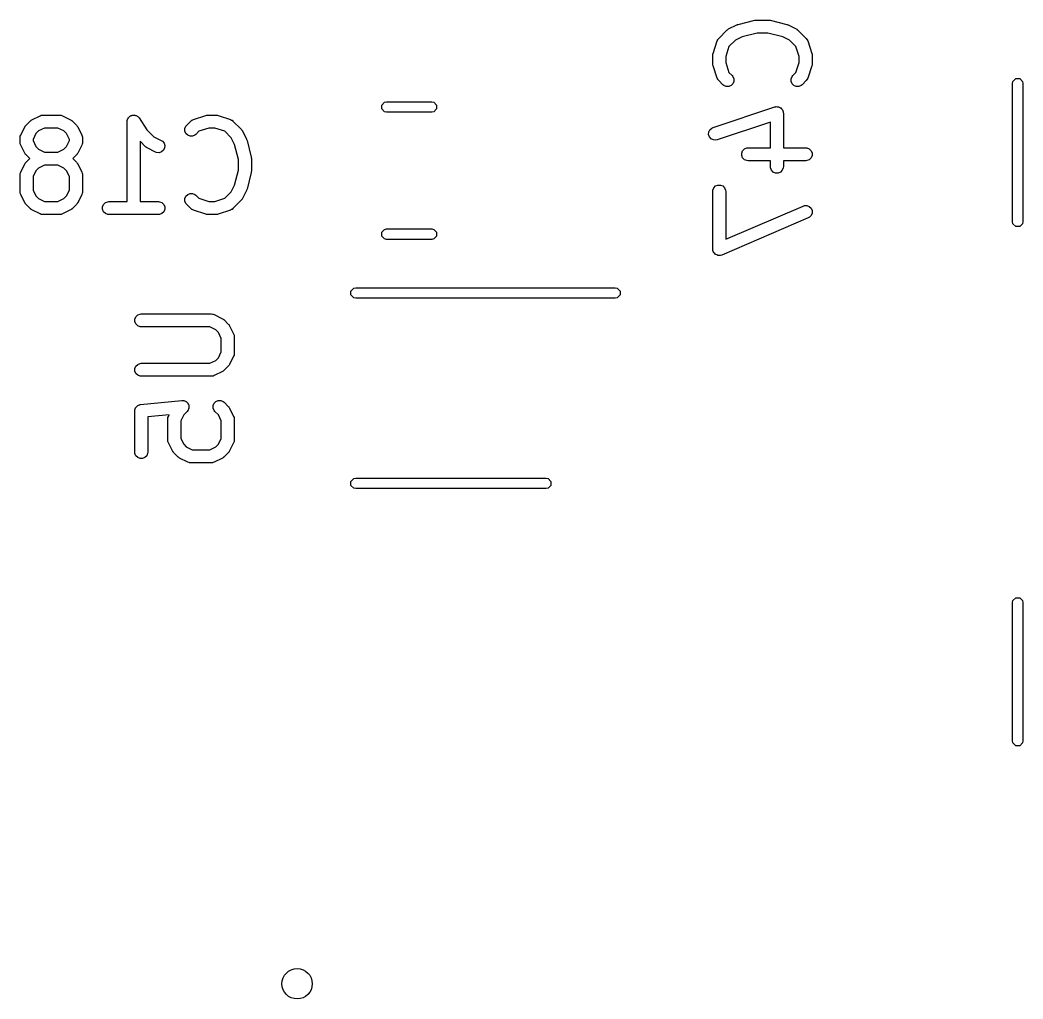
# Model space of a CAD drawing. Header units: inches. Extents: x 0.27 to 2.89, y 0.32 to 2.19.
# Drawn here: x 0.2739 to 0.7303, y 0.3931 to 0.8385 of the extents above; entities that cross this region are included whole.
import ezdxf

# ---------------------------------------------------------------- set-up
doc = ezdxf.new("R2010")
doc.units = ezdxf.units.IN
doc.header["$MEASUREMENT"] = 0
doc.layers.add('BLACK', color=250, linetype='CONTINUOUS')

msp = doc.modelspace()

# ---------------------------------------------------------------- linework, layer by layer
at = {"layer": 'BLACK', "linetype": 'CONTINUOUS'}
for p, q in [((0.59638, 0.83443), (0.60013, 0.83631)), ((0.60013, 0.83631), (0.60017, 0.83632)), ((0.60017, 0.83632), (0.60019, 0.83633)), ((0.60019, 0.83633), (0.60043, 0.83642)), ((0.60043, 0.83642), (0.60067, 0.83651)), ((0.60067, 0.83651), (0.60069, 0.83651)), ((0.60069, 0.83651), (0.60074, 0.83653)), ((0.60074, 0.83653), (0.60824, 0.8384)), ((0.60824, 0.8384), (0.60834, 0.83842)), ((0.60834, 0.83842), (0.60838, 0.83844)), ((0.60838, 0.83844), (0.60859, 0.83846)), ((0.60859, 0.83846), (0.60881, 0.83849)), ((0.60881, 0.83849), (0.60885, 0.83848)), ((0.60885, 0.83848), (0.60895, 0.83849)), ((0.60895, 0.83849), (0.61458, 0.83849)), ((0.61458, 0.83849), (0.61468, 0.83848)), ((0.61468, 0.83848), (0.61472, 0.83849)), ((0.61472, 0.83849), (0.61494, 0.83846)), ((0.61494, 0.83846), (0.61515, 0.83844)), ((0.61515, 0.83844), (0.61519, 0.83842)), ((0.61519, 0.83842), (0.61529, 0.8384)), ((0.61529, 0.8384), (0.62279, 0.83653)), ((0.62279, 0.83653), (0.62283, 0.83651)), ((0.62283, 0.83651), (0.62286, 0.83651)), ((0.62286, 0.83651), (0.62309, 0.83642)), ((0.62309, 0.83642), (0.62334, 0.83633)), ((0.62334, 0.83633), (0.62335, 0.83632)), ((0.62335, 0.83632), (0.6234, 0.83631)), ((0.6234, 0.83631), (0.62715, 0.83443)), ((0.59187, 0.83013), (0.59562, 0.83388)), ((0.59562, 0.83388), (0.59584, 0.83406)), ((0.59584, 0.83406), (0.59589, 0.83412)), ((0.59589, 0.83412), (0.59598, 0.83418)), ((0.59598, 0.83418), (0.59606, 0.83425)), ((0.59606, 0.83425), (0.59614, 0.83428)), ((0.59614, 0.83428), (0.59638, 0.83443)), ((0.60248, 0.83088), (0.59945, 0.82936)), ((0.60932, 0.83259), (0.60248, 0.83088)), ((0.61421, 0.83259), (0.60932, 0.83259)), ((0.62105, 0.83088), (0.61421, 0.83259)), ((0.62408, 0.82936), (0.62105, 0.83088)), ((0.62715, 0.83443), (0.62739, 0.83428)), ((0.62739, 0.83428), (0.62747, 0.83425)), ((0.62747, 0.83425), (0.62755, 0.83418)), ((0.62755, 0.83418), (0.62764, 0.83412)), ((0.62764, 0.83412), (0.62769, 0.83406)), ((0.62769, 0.83406), (0.62791, 0.83388)), ((0.62791, 0.83388), (0.63166, 0.83013)), ((0.58928, 0.82335), (0.59115, 0.82897)), ((0.59115, 0.82897), (0.59139, 0.8295)), ((0.59139, 0.8295), (0.59146, 0.82958)), ((0.59146, 0.82958), (0.5915, 0.82968)), ((0.5915, 0.82968), (0.59187, 0.83013)), ((0.59654, 0.82645), (0.59503, 0.82194)), ((0.59945, 0.82936), (0.59654, 0.82645)), ((0.62699, 0.82645), (0.62408, 0.82936)), ((0.6285, 0.82194), (0.62699, 0.82645)), ((0.63166, 0.83013), (0.63203, 0.82968)), ((0.63203, 0.82968), (0.63207, 0.82958)), ((0.63207, 0.82958), (0.63214, 0.8295)), ((0.63214, 0.8295), (0.63238, 0.82897)), ((0.63238, 0.82897), (0.63425, 0.82335)), ((0.58913, 0.82242), (0.58916, 0.82271)), ((0.58913, 0.81867), (0.58913, 0.82242)), ((0.58915, 0.82279), (0.58917, 0.82289)), ((0.58916, 0.82271), (0.58915, 0.82279)), ((0.58917, 0.82289), (0.58918, 0.82299)), ((0.58918, 0.82299), (0.58921, 0.82306)), ((0.58921, 0.82306), (0.58928, 0.82335)), ((0.59503, 0.82194), (0.59503, 0.81915)), ((0.6285, 0.81915), (0.6285, 0.82194)), ((0.63425, 0.82335), (0.63432, 0.82306)), ((0.63432, 0.82306), (0.63435, 0.82299)), ((0.63435, 0.82299), (0.63436, 0.82289)), ((0.63436, 0.82289), (0.63438, 0.82279)), ((0.63438, 0.82279), (0.63437, 0.82271)), ((0.63437, 0.82271), (0.6344, 0.82242)), ((0.6344, 0.82242), (0.6344, 0.81867)), ((0.58916, 0.81838), (0.58913, 0.81867)), ((0.58915, 0.8183), (0.58916, 0.81838)), ((0.58917, 0.8182), (0.58915, 0.8183)), ((0.58918, 0.81809), (0.58917, 0.8182)), ((0.58921, 0.81802), (0.58918, 0.81809)), ((0.58928, 0.81773), (0.58921, 0.81802)), ((0.59115, 0.81211), (0.58928, 0.81773)), ((0.59503, 0.81915), (0.59654, 0.81464)), ((0.62699, 0.81464), (0.6285, 0.81915)), ((0.63425, 0.81773), (0.63238, 0.81211)), ((0.63432, 0.81802), (0.63425, 0.81773)), ((0.63435, 0.81809), (0.63432, 0.81802)), ((0.63436, 0.8182), (0.63435, 0.81809)), ((0.63438, 0.8183), (0.63436, 0.8182)), ((0.6344, 0.81867), (0.63437, 0.81838)), ((0.63437, 0.81838), (0.63438, 0.8183)), ((0.59654, 0.81464), (0.59792, 0.81326)), ((0.59792, 0.81326), (0.59828, 0.81281)), ((0.59828, 0.81281), (0.59873, 0.81174)), ((0.6248, 0.81174), (0.62524, 0.81281)), ((0.62524, 0.81281), (0.62561, 0.81326)), ((0.62561, 0.81326), (0.62699, 0.81464)), ((0.59139, 0.81158), (0.59115, 0.81211)), ((0.59146, 0.8115), (0.59139, 0.81158)), ((0.5915, 0.8114), (0.59146, 0.8115)), ((0.59187, 0.81095), (0.5915, 0.8114)), ((0.59374, 0.80908), (0.59187, 0.81095)), ((0.59419, 0.80871), (0.59374, 0.80908)), ((0.59525, 0.80827), (0.59419, 0.80871)), ((0.59641, 0.80827), (0.59525, 0.80827)), ((0.59747, 0.80871), (0.59641, 0.80827)), ((0.59828, 0.80953), (0.59747, 0.80871)), ((0.59873, 0.81059), (0.59828, 0.80953)), ((0.59873, 0.81174), (0.59873, 0.81059)), ((0.6248, 0.81059), (0.6248, 0.81174)), ((0.62524, 0.80953), (0.6248, 0.81059)), ((0.62606, 0.80871), (0.62524, 0.80953)), ((0.62712, 0.80827), (0.62606, 0.80871)), ((0.62828, 0.80827), (0.62712, 0.80827)), ((0.62934, 0.80871), (0.62828, 0.80827)), ((0.62979, 0.80908), (0.62934, 0.80871)), ((0.63166, 0.81095), (0.62979, 0.80908)), ((0.63203, 0.8114), (0.63166, 0.81095)), ((0.63207, 0.8115), (0.63203, 0.8114)), ((0.63214, 0.81158), (0.63207, 0.8115)), ((0.63238, 0.81211), (0.63214, 0.81158)), ((0.72559, 0.8097), (0.72577, 0.8106)), ((0.72559, 0.74671), (0.72559, 0.8097)), ((0.72577, 0.8106), (0.72705, 0.81188)), ((0.72705, 0.81188), (0.72886, 0.81188)), ((0.72886, 0.81188), (0.73014, 0.8106)), ((0.73014, 0.8106), (0.73031, 0.8097)), ((0.73031, 0.8097), (0.73031, 0.74671)), ((0.43853, 0.79984), (0.43981, 0.80112)), ((0.43853, 0.79803), (0.43853, 0.79984)), ((0.43981, 0.80112), (0.44071, 0.8013)), ((0.44071, 0.8013), (0.46129, 0.8013)), ((0.46129, 0.8013), (0.46219, 0.80112)), ((0.46219, 0.80112), (0.46347, 0.79984)), ((0.46347, 0.79984), (0.46347, 0.79803)), ((0.58927, 0.7896), (0.61739, 0.79897)), ((0.61739, 0.79897), (0.61768, 0.79904)), ((0.61768, 0.79904), (0.61775, 0.79907)), ((0.61775, 0.79907), (0.61781, 0.79907)), ((0.61781, 0.79907), (0.61796, 0.7991)), ((0.61796, 0.7991), (0.61843, 0.79907)), ((0.61843, 0.79907), (0.6189, 0.79907)), ((0.6189, 0.79907), (0.619, 0.79902)), ((0.619, 0.79902), (0.61911, 0.79902)), ((0.61911, 0.79902), (0.61953, 0.79881)), ((0.61953, 0.79881), (0.61997, 0.79862)), ((0.27929, 0.79309), (0.28304, 0.79496)), ((0.28304, 0.79496), (0.28358, 0.79517)), ((0.28358, 0.79517), (0.28369, 0.79518)), ((0.28369, 0.79518), (0.28379, 0.79522)), ((0.28379, 0.79522), (0.28436, 0.79527)), ((0.28436, 0.79527), (0.29186, 0.79527)), ((0.29186, 0.79527), (0.29244, 0.79522)), ((0.29244, 0.79522), (0.29253, 0.79518)), ((0.29253, 0.79518), (0.29264, 0.79517)), ((0.29264, 0.79517), (0.29318, 0.79496)), ((0.29318, 0.79496), (0.29693, 0.79309)), ((0.32315, 0.79396), (0.32336, 0.79417)), ((0.32336, 0.79417), (0.32352, 0.79441)), ((0.32352, 0.79441), (0.32376, 0.79457)), ((0.32376, 0.79457), (0.32397, 0.79478)), ((0.32397, 0.79478), (0.32424, 0.79489)), ((0.32424, 0.79489), (0.32448, 0.79505)), ((0.32448, 0.79505), (0.32476, 0.79511)), ((0.32476, 0.79511), (0.32503, 0.79522)), ((0.32503, 0.79522), (0.32532, 0.79522)), ((0.32532, 0.79522), (0.32561, 0.79527)), ((0.32561, 0.79527), (0.32589, 0.79522)), ((0.32589, 0.79522), (0.32618, 0.79522)), ((0.32618, 0.79522), (0.32645, 0.79511)), ((0.32645, 0.79511), (0.32674, 0.79505)), ((0.32674, 0.79505), (0.32698, 0.79489)), ((0.32698, 0.79489), (0.32725, 0.79478)), ((0.32725, 0.79478), (0.32745, 0.79457)), ((0.32745, 0.79457), (0.3277, 0.79441)), ((0.3277, 0.79441), (0.32806, 0.79396)), ((0.35279, 0.79325), (0.35842, 0.79512)), ((0.35842, 0.79512), (0.3587, 0.79519)), ((0.3587, 0.79519), (0.35878, 0.79522)), ((0.35878, 0.79522), (0.35888, 0.79523)), ((0.35888, 0.79523), (0.35898, 0.79525)), ((0.35898, 0.79525), (0.35906, 0.79525)), ((0.35906, 0.79525), (0.35935, 0.79527)), ((0.35935, 0.79527), (0.3631, 0.79527)), ((0.3631, 0.79527), (0.36339, 0.79525)), ((0.36339, 0.79525), (0.36347, 0.79525)), ((0.36347, 0.79525), (0.36357, 0.79523)), ((0.36357, 0.79523), (0.36368, 0.79522)), ((0.36368, 0.79522), (0.36375, 0.79519)), ((0.36375, 0.79519), (0.36403, 0.79512)), ((0.36403, 0.79512), (0.36966, 0.79325)), ((0.43981, 0.79675), (0.43853, 0.79803)), ((0.44071, 0.79657), (0.43981, 0.79675)), ((0.46129, 0.79657), (0.44071, 0.79657)), ((0.46219, 0.79675), (0.46129, 0.79657)), ((0.46347, 0.79803), (0.46219, 0.79675)), ((0.61997, 0.79862), (0.62004, 0.79855)), ((0.62004, 0.79855), (0.62014, 0.7985)), ((0.62014, 0.7985), (0.62045, 0.79814)), ((0.62045, 0.79814), (0.62078, 0.79781)), ((0.62078, 0.79781), (0.62082, 0.79771)), ((0.62082, 0.79771), (0.62089, 0.79763)), ((0.62089, 0.79763), (0.62104, 0.79718)), ((0.62104, 0.79718), (0.62122, 0.79675)), ((0.62122, 0.79675), (0.62124, 0.79659)), ((0.62124, 0.79659), (0.62126, 0.79654)), ((0.62126, 0.79654), (0.62125, 0.79646)), ((0.62125, 0.79646), (0.62128, 0.79617)), ((0.62128, 0.79617), (0.62128, 0.78037)), ((0.27422, 0.78614), (0.2761, 0.78989)), ((0.2761, 0.78989), (0.27625, 0.79014)), ((0.27625, 0.79014), (0.27628, 0.79021)), ((0.27628, 0.79021), (0.27635, 0.79029)), ((0.27635, 0.79029), (0.2764, 0.79038)), ((0.2764, 0.79038), (0.27646, 0.79043)), ((0.27646, 0.79043), (0.27665, 0.79066)), ((0.27665, 0.79066), (0.27852, 0.79254)), ((0.27852, 0.79254), (0.27875, 0.79272)), ((0.27875, 0.79272), (0.2788, 0.79278)), ((0.2788, 0.79278), (0.27889, 0.79284)), ((0.27889, 0.79284), (0.27897, 0.7929)), ((0.27897, 0.7929), (0.27904, 0.79293)), ((0.27904, 0.79293), (0.27929, 0.79309)), ((0.29693, 0.79309), (0.29718, 0.79293)), ((0.29718, 0.79293), (0.29725, 0.7929)), ((0.29725, 0.7929), (0.29733, 0.79284)), ((0.29733, 0.79284), (0.29742, 0.79278)), ((0.29742, 0.79278), (0.29747, 0.79272)), ((0.29747, 0.79272), (0.2977, 0.79254)), ((0.2977, 0.79254), (0.29957, 0.79066)), ((0.29957, 0.79066), (0.29976, 0.79043)), ((0.29976, 0.79043), (0.29982, 0.79038)), ((0.29982, 0.79038), (0.29987, 0.79029)), ((0.29987, 0.79029), (0.29994, 0.79021)), ((0.29994, 0.79021), (0.29997, 0.79014)), ((0.29997, 0.79014), (0.30013, 0.78989)), ((0.30013, 0.78989), (0.302, 0.78614)), ((0.32265, 0.79233), (0.32271, 0.7929)), ((0.32265, 0.79232), (0.32265, 0.79233)), ((0.32265, 0.79233), (0.32265, 0.79233)), ((0.32265, 0.7559), (0.32265, 0.79232)), ((0.32265, 0.79232), (0.32265, 0.79232)), ((0.32271, 0.7929), (0.32282, 0.79317)), ((0.32282, 0.79317), (0.32288, 0.79345)), ((0.32288, 0.79345), (0.32304, 0.7937)), ((0.32304, 0.7937), (0.32315, 0.79396)), ((0.32806, 0.79396), (0.32806, 0.79396)), ((0.32806, 0.79396), (0.32806, 0.79396)), ((0.32806, 0.79396), (0.32806, 0.79396)), ((0.32806, 0.79396), (0.33165, 0.78858)), ((0.34896, 0.78915), (0.3494, 0.79021)), ((0.3494, 0.79021), (0.34976, 0.79066)), ((0.34976, 0.79066), (0.35164, 0.79254)), ((0.35164, 0.79254), (0.35209, 0.7929)), ((0.35209, 0.7929), (0.35218, 0.79294)), ((0.35218, 0.79294), (0.35227, 0.79301)), ((0.35227, 0.79301), (0.35279, 0.79325)), ((0.36966, 0.79325), (0.37019, 0.79301)), ((0.37019, 0.79301), (0.37027, 0.79294)), ((0.37027, 0.79294), (0.37037, 0.7929)), ((0.37037, 0.7929), (0.37081, 0.79254)), ((0.37081, 0.79254), (0.37456, 0.78879)), ((0.58874, 0.78936), (0.58927, 0.7896)), ((0.61537, 0.79207), (0.59114, 0.78399)), ((0.61537, 0.78037), (0.61537, 0.79207)), ((0.27391, 0.78482), (0.27397, 0.7854)), ((0.27397, 0.7854), (0.27401, 0.7855)), ((0.27401, 0.7856), (0.27422, 0.78614)), ((0.27401, 0.7855), (0.27401, 0.7856)), ((0.28116, 0.78682), (0.27981, 0.78413)), ((0.28236, 0.78802), (0.28116, 0.78682)), ((0.28506, 0.78937), (0.28236, 0.78802)), ((0.29116, 0.78937), (0.28506, 0.78937)), ((0.29386, 0.78802), (0.29116, 0.78937)), ((0.29506, 0.78682), (0.29386, 0.78802)), ((0.29641, 0.78413), (0.29506, 0.78682)), ((0.302, 0.78614), (0.30221, 0.7856)), ((0.30221, 0.7856), (0.30221, 0.7855)), ((0.30221, 0.7855), (0.30226, 0.7854)), ((0.30226, 0.7854), (0.30231, 0.78482)), ((0.33165, 0.78858), (0.33485, 0.78537)), ((0.33485, 0.78537), (0.33818, 0.78371)), ((0.34896, 0.788), (0.34896, 0.78915)), ((0.3494, 0.78693), (0.34896, 0.788)), ((0.35021, 0.78612), (0.3494, 0.78693)), ((0.35128, 0.78568), (0.35021, 0.78612)), ((0.35243, 0.78568), (0.35128, 0.78568)), ((0.35349, 0.78612), (0.35243, 0.78568)), ((0.35394, 0.78648), (0.35349, 0.78612)), ((0.35532, 0.78787), (0.35394, 0.78648)), ((0.35983, 0.78937), (0.35532, 0.78787)), ((0.36262, 0.78937), (0.35983, 0.78937)), ((0.36713, 0.78787), (0.36262, 0.78937)), ((0.37005, 0.78495), (0.36713, 0.78787)), ((0.37456, 0.78879), (0.37475, 0.78856)), ((0.37475, 0.78856), (0.37481, 0.78851)), ((0.37481, 0.78851), (0.37486, 0.78842)), ((0.37486, 0.78842), (0.37493, 0.78834)), ((0.37493, 0.78834), (0.37496, 0.78827)), ((0.37496, 0.78827), (0.37512, 0.78802)), ((0.37512, 0.78802), (0.37699, 0.78427)), ((0.58728, 0.78643), (0.58736, 0.78758)), ((0.58764, 0.78533), (0.58728, 0.78643)), ((0.58736, 0.78758), (0.58787, 0.78861)), ((0.58839, 0.78446), (0.58764, 0.78533)), ((0.58787, 0.78861), (0.58874, 0.78936)), ((0.27391, 0.78295), (0.27391, 0.78482)), ((0.27397, 0.78237), (0.27391, 0.78295)), ((0.27401, 0.78227), (0.27397, 0.78237)), ((0.27401, 0.78217), (0.27401, 0.78227)), ((0.27422, 0.78163), (0.27401, 0.78217)), ((0.2761, 0.77788), (0.27422, 0.78163)), ((0.27981, 0.78413), (0.27981, 0.78365)), ((0.27981, 0.78365), (0.28116, 0.78095)), ((0.28116, 0.78095), (0.28236, 0.77975)), ((0.29386, 0.77975), (0.29506, 0.78095)), ((0.29506, 0.78095), (0.29641, 0.78365)), ((0.29641, 0.78365), (0.29641, 0.78413)), ((0.302, 0.78163), (0.30013, 0.77788)), ((0.30221, 0.78217), (0.302, 0.78163)), ((0.30226, 0.78237), (0.30221, 0.78227)), ((0.30221, 0.78227), (0.30221, 0.78217)), ((0.30231, 0.78295), (0.30226, 0.78237)), ((0.30231, 0.78482), (0.30231, 0.78295)), ((0.33102, 0.78086), (0.32856, 0.78332)), ((0.32856, 0.78332), (0.32856, 0.7559)), ((0.33124, 0.78067), (0.33102, 0.78086)), ((0.33129, 0.78062), (0.33124, 0.78067)), ((0.33138, 0.78056), (0.33129, 0.78062)), ((0.33146, 0.78049), (0.33138, 0.78056)), ((0.33154, 0.78046), (0.33146, 0.78049)), ((0.33178, 0.78031), (0.33154, 0.78046)), ((0.33818, 0.78371), (0.33866, 0.78341)), ((0.33866, 0.78341), (0.33942, 0.78254)), ((0.33942, 0.78254), (0.33978, 0.78144)), ((0.33978, 0.78144), (0.3397, 0.78029)), ((0.37156, 0.78192), (0.37005, 0.78495)), ((0.37327, 0.77509), (0.37156, 0.78192)), ((0.37699, 0.78427), (0.37701, 0.78423)), ((0.37701, 0.78423), (0.37702, 0.78421)), ((0.37702, 0.78421), (0.37711, 0.78397)), ((0.37711, 0.78397), (0.3772, 0.78373)), ((0.3772, 0.78373), (0.3772, 0.78371)), ((0.3772, 0.78371), (0.37721, 0.78366)), ((0.37721, 0.78366), (0.37909, 0.77617)), ((0.58942, 0.78395), (0.58839, 0.78446)), ((0.59057, 0.78387), (0.58942, 0.78395)), ((0.59114, 0.78399), (0.59057, 0.78387)), ((0.27625, 0.77763), (0.2761, 0.77788)), ((0.27628, 0.77756), (0.27625, 0.77763)), ((0.27635, 0.77748), (0.27628, 0.77756)), ((0.2764, 0.77739), (0.27635, 0.77748)), ((0.27646, 0.77734), (0.2764, 0.77739)), ((0.27665, 0.77711), (0.27646, 0.77734)), ((0.27831, 0.77545), (0.27665, 0.77711)), ((0.28236, 0.77975), (0.28506, 0.7784)), ((0.28506, 0.7784), (0.29116, 0.7784)), ((0.29116, 0.7784), (0.29386, 0.77975)), ((0.29957, 0.77711), (0.29791, 0.77545)), ((0.29976, 0.77734), (0.29957, 0.77711)), ((0.29982, 0.77739), (0.29976, 0.77734)), ((0.29987, 0.77748), (0.29982, 0.77739)), ((0.29994, 0.77756), (0.29987, 0.77748)), ((0.29997, 0.77763), (0.29994, 0.77756)), ((0.30013, 0.77788), (0.29997, 0.77763)), ((0.33553, 0.77843), (0.33178, 0.78031)), ((0.33607, 0.77823), (0.33553, 0.77843)), ((0.33722, 0.77814), (0.33607, 0.77823)), ((0.33832, 0.77851), (0.33722, 0.77814)), ((0.33919, 0.77926), (0.33832, 0.77851)), ((0.3397, 0.78029), (0.33919, 0.77926)), ((0.37909, 0.77617), (0.3791, 0.77607)), ((0.3791, 0.77607), (0.37912, 0.77603)), ((0.37912, 0.77603), (0.37914, 0.77581)), ((0.60231, 0.778), (0.60275, 0.77906)), ((0.60231, 0.77685), (0.60231, 0.778)), ((0.60275, 0.77578), (0.60231, 0.77685)), ((0.60275, 0.77906), (0.60356, 0.77988)), ((0.60356, 0.77988), (0.60463, 0.78032)), ((0.60463, 0.78032), (0.6052, 0.78037)), ((0.6052, 0.78037), (0.61537, 0.78037)), ((0.62128, 0.78037), (0.63145, 0.78037)), ((0.63145, 0.78037), (0.63203, 0.78032)), ((0.63203, 0.78032), (0.63309, 0.77988)), ((0.63309, 0.77988), (0.6339, 0.77906)), ((0.6339, 0.77906), (0.63435, 0.778)), ((0.63435, 0.77685), (0.6339, 0.77578)), ((0.63435, 0.778), (0.63435, 0.77685)), ((0.27422, 0.76927), (0.2761, 0.77302)), ((0.2761, 0.77302), (0.27625, 0.77327)), ((0.27625, 0.77327), (0.27628, 0.77334)), ((0.27628, 0.77334), (0.27635, 0.77342)), ((0.27635, 0.77342), (0.2764, 0.77351)), ((0.2764, 0.77351), (0.27646, 0.77356)), ((0.27646, 0.77356), (0.27665, 0.77379)), ((0.27665, 0.77379), (0.27831, 0.77545)), ((0.28506, 0.7725), (0.28236, 0.77115)), ((0.29116, 0.7725), (0.28506, 0.7725)), ((0.29386, 0.77115), (0.29116, 0.7725)), ((0.29791, 0.77545), (0.29957, 0.77379)), ((0.29957, 0.77379), (0.29976, 0.77356)), ((0.29976, 0.77356), (0.29982, 0.77351)), ((0.29982, 0.77351), (0.29987, 0.77342)), ((0.29987, 0.77342), (0.29994, 0.77334)), ((0.29994, 0.77334), (0.29997, 0.77327)), ((0.29997, 0.77327), (0.30013, 0.77302)), ((0.30013, 0.77302), (0.302, 0.76927)), ((0.37327, 0.77019), (0.37327, 0.77509)), ((0.37914, 0.77581), (0.37917, 0.77559)), ((0.37917, 0.77559), (0.37917, 0.77555)), ((0.37917, 0.77555), (0.37918, 0.77545)), ((0.37918, 0.77545), (0.37918, 0.76982)), ((0.60356, 0.77497), (0.60275, 0.77578)), ((0.60463, 0.77453), (0.60356, 0.77497)), ((0.6052, 0.77447), (0.60463, 0.77453)), ((0.61537, 0.77447), (0.6052, 0.77447)), ((0.61537, 0.7718), (0.61537, 0.77447)), ((0.61543, 0.77122), (0.61537, 0.7718)), ((0.62128, 0.7718), (0.62122, 0.77122)), ((0.63145, 0.77447), (0.62128, 0.77447)), ((0.62128, 0.77447), (0.62128, 0.7718)), ((0.63203, 0.77453), (0.63145, 0.77447)), ((0.63309, 0.77497), (0.63203, 0.77453)), ((0.6339, 0.77578), (0.63309, 0.77497)), ((0.27391, 0.76795), (0.27397, 0.76853)), ((0.27391, 0.76045), (0.27391, 0.76795)), ((0.27397, 0.76853), (0.27401, 0.76862)), ((0.27401, 0.76873), (0.27422, 0.76927)), ((0.27401, 0.76862), (0.27401, 0.76873)), ((0.28116, 0.76995), (0.27981, 0.76725)), ((0.27981, 0.76725), (0.27981, 0.76115)), ((0.28236, 0.77115), (0.28116, 0.76995)), ((0.29506, 0.76995), (0.29386, 0.77115)), ((0.29641, 0.76725), (0.29506, 0.76995)), ((0.29641, 0.76115), (0.29641, 0.76725)), ((0.302, 0.76927), (0.30221, 0.76873)), ((0.30221, 0.76873), (0.30221, 0.76862)), ((0.30221, 0.76862), (0.30226, 0.76853)), ((0.30226, 0.76853), (0.30231, 0.76795)), ((0.30231, 0.76795), (0.30231, 0.76045)), ((0.37156, 0.76336), (0.37327, 0.77019)), ((0.37909, 0.76911), (0.37721, 0.76161)), ((0.3791, 0.76921), (0.37909, 0.76911)), ((0.37912, 0.76925), (0.3791, 0.76921)), ((0.37914, 0.76947), (0.37912, 0.76925)), ((0.37917, 0.76968), (0.37914, 0.76947)), ((0.37918, 0.76982), (0.37917, 0.76972)), ((0.37917, 0.76972), (0.37917, 0.76968)), ((0.61587, 0.77016), (0.61543, 0.77122)), ((0.61669, 0.76934), (0.61587, 0.77016)), ((0.61775, 0.7689), (0.61669, 0.76934)), ((0.6189, 0.7689), (0.61775, 0.7689)), ((0.61997, 0.76934), (0.6189, 0.7689)), ((0.62078, 0.77016), (0.61997, 0.76934)), ((0.62122, 0.77122), (0.62078, 0.77016)), ((0.37005, 0.76033), (0.37156, 0.76336)), ((0.58962, 0.76219), (0.59044, 0.763)), ((0.59044, 0.763), (0.5915, 0.76344)), ((0.5915, 0.76344), (0.59266, 0.76344)), ((0.59266, 0.76344), (0.59372, 0.763)), ((0.59372, 0.763), (0.59453, 0.76219)), ((0.27397, 0.75988), (0.27391, 0.76045)), ((0.27401, 0.75978), (0.27397, 0.75988)), ((0.27401, 0.75967), (0.27401, 0.75978)), ((0.27422, 0.75913), (0.27401, 0.75967)), ((0.2761, 0.75538), (0.27422, 0.75913)), ((0.27981, 0.76115), (0.28116, 0.75845)), ((0.28116, 0.75845), (0.28236, 0.75725)), ((0.29386, 0.75725), (0.29506, 0.75845)), ((0.29506, 0.75845), (0.29641, 0.76115)), ((0.302, 0.75913), (0.30013, 0.75538)), ((0.30221, 0.75967), (0.302, 0.75913)), ((0.30226, 0.75988), (0.30221, 0.75978)), ((0.30221, 0.75978), (0.30221, 0.75967)), ((0.30231, 0.76045), (0.30226, 0.75988)), ((0.34896, 0.75728), (0.3494, 0.75834)), ((0.3494, 0.75834), (0.35021, 0.75916)), ((0.35021, 0.75916), (0.35128, 0.7596)), ((0.35128, 0.7596), (0.35243, 0.7596)), ((0.35243, 0.7596), (0.35349, 0.75916)), ((0.35349, 0.75916), (0.35394, 0.75879)), ((0.35394, 0.75879), (0.35532, 0.75741)), ((0.36713, 0.75741), (0.37005, 0.76033)), ((0.37699, 0.76101), (0.37512, 0.75726)), ((0.37701, 0.76105), (0.37699, 0.76101)), ((0.37702, 0.76106), (0.37701, 0.76105)), ((0.37711, 0.76131), (0.37702, 0.76106)), ((0.3772, 0.76155), (0.37711, 0.76131)), ((0.37721, 0.76161), (0.3772, 0.76157)), ((0.3772, 0.76157), (0.3772, 0.76155)), ((0.58913, 0.76055), (0.58918, 0.76112)), ((0.58913, 0.7343), (0.58913, 0.76055)), ((0.58918, 0.76112), (0.58962, 0.76219)), ((0.59453, 0.76219), (0.59498, 0.76112)), ((0.59498, 0.76112), (0.59503, 0.76055)), ((0.59503, 0.76055), (0.59503, 0.73878)), ((0.27625, 0.75513), (0.2761, 0.75538)), ((0.27628, 0.75506), (0.27625, 0.75513)), ((0.27635, 0.75498), (0.27628, 0.75506)), ((0.2764, 0.75489), (0.27635, 0.75498)), ((0.27646, 0.75484), (0.2764, 0.75489)), ((0.27665, 0.75461), (0.27646, 0.75484)), ((0.27852, 0.75274), (0.27665, 0.75461)), ((0.28236, 0.75725), (0.28506, 0.7559)), ((0.28506, 0.7559), (0.29116, 0.7559)), ((0.29116, 0.7559), (0.29386, 0.75725)), ((0.29957, 0.75461), (0.2977, 0.75274)), ((0.29976, 0.75484), (0.29957, 0.75461)), ((0.29982, 0.75489), (0.29976, 0.75484)), ((0.29987, 0.75498), (0.29982, 0.75489)), ((0.29994, 0.75506), (0.29987, 0.75498)), ((0.29997, 0.75513), (0.29994, 0.75506)), ((0.30013, 0.75538), (0.29997, 0.75513)), ((0.31146, 0.75353), (0.3119, 0.75459)), ((0.31146, 0.75238), (0.31146, 0.75353)), ((0.3119, 0.75459), (0.31272, 0.75541)), ((0.31272, 0.75541), (0.31378, 0.75585)), ((0.31378, 0.75585), (0.31436, 0.7559)), ((0.31436, 0.7559), (0.32265, 0.7559)), ((0.32856, 0.7559), (0.33685, 0.7559)), ((0.33685, 0.7559), (0.33743, 0.75585)), ((0.33743, 0.75585), (0.33849, 0.75541)), ((0.33849, 0.75541), (0.33931, 0.75459)), ((0.33931, 0.75459), (0.33975, 0.75353)), ((0.33975, 0.75353), (0.33975, 0.75238)), ((0.34896, 0.75613), (0.34896, 0.75728)), ((0.3494, 0.75506), (0.34896, 0.75613)), ((0.34976, 0.75461), (0.3494, 0.75506)), ((0.35164, 0.75274), (0.34976, 0.75461)), ((0.35532, 0.75741), (0.35983, 0.7559)), ((0.35983, 0.7559), (0.36262, 0.7559)), ((0.36262, 0.7559), (0.36713, 0.75741)), ((0.37456, 0.75649), (0.37081, 0.75274)), ((0.37475, 0.75671), (0.37456, 0.75649)), ((0.37481, 0.75677), (0.37475, 0.75671)), ((0.37486, 0.75685), (0.37481, 0.75677)), ((0.37493, 0.75694), (0.37486, 0.75685)), ((0.37496, 0.75701), (0.37493, 0.75694)), ((0.37512, 0.75726), (0.37496, 0.75701)), ((0.59503, 0.73878), (0.63029, 0.75389)), ((0.63029, 0.75389), (0.63084, 0.75406)), ((0.63084, 0.75406), (0.63199, 0.75408)), ((0.63199, 0.75408), (0.63306, 0.75365)), ((0.63306, 0.75365), (0.63388, 0.75285)), ((0.27875, 0.75255), (0.27852, 0.75274)), ((0.2788, 0.75249), (0.27875, 0.75255)), ((0.27889, 0.75244), (0.2788, 0.75249)), ((0.27897, 0.75237), (0.27889, 0.75244)), ((0.27904, 0.75234), (0.27897, 0.75237)), ((0.27929, 0.75219), (0.27904, 0.75234)), ((0.28304, 0.75031), (0.27929, 0.75219)), ((0.28358, 0.7501), (0.28304, 0.75031)), ((0.28369, 0.7501), (0.28358, 0.7501)), ((0.28379, 0.75006), (0.28369, 0.7501)), ((0.28436, 0.75), (0.28379, 0.75006)), ((0.29186, 0.75), (0.28436, 0.75)), ((0.29244, 0.75006), (0.29186, 0.75)), ((0.29253, 0.7501), (0.29244, 0.75006)), ((0.29264, 0.7501), (0.29253, 0.7501)), ((0.29318, 0.75031), (0.29264, 0.7501)), ((0.29693, 0.75219), (0.29318, 0.75031)), ((0.29718, 0.75234), (0.29693, 0.75219)), ((0.29725, 0.75237), (0.29718, 0.75234)), ((0.29733, 0.75244), (0.29725, 0.75237)), ((0.29742, 0.75249), (0.29733, 0.75244)), ((0.29747, 0.75255), (0.29742, 0.75249)), ((0.2977, 0.75274), (0.29747, 0.75255)), ((0.3119, 0.75131), (0.31146, 0.75238)), ((0.31272, 0.7505), (0.3119, 0.75131)), ((0.31378, 0.75006), (0.31272, 0.7505)), ((0.31436, 0.75), (0.31378, 0.75006)), ((0.33685, 0.75), (0.31436, 0.75)), ((0.33743, 0.75006), (0.33685, 0.75)), ((0.33849, 0.7505), (0.33743, 0.75006)), ((0.33931, 0.75131), (0.33849, 0.7505)), ((0.33975, 0.75238), (0.33931, 0.75131)), ((0.35209, 0.75237), (0.35164, 0.75274)), ((0.35218, 0.75233), (0.35209, 0.75237)), ((0.35227, 0.75226), (0.35218, 0.75233)), ((0.35279, 0.75203), (0.35227, 0.75226)), ((0.35842, 0.75015), (0.35279, 0.75203)), ((0.3587, 0.75009), (0.35842, 0.75015)), ((0.35878, 0.75006), (0.3587, 0.75009)), ((0.35888, 0.75005), (0.35878, 0.75006)), ((0.35898, 0.75002), (0.35888, 0.75005)), ((0.35906, 0.75003), (0.35898, 0.75002)), ((0.35935, 0.75), (0.35906, 0.75003)), ((0.3631, 0.75), (0.35935, 0.75)), ((0.36339, 0.75003), (0.3631, 0.75)), ((0.36347, 0.75002), (0.36339, 0.75003)), ((0.36357, 0.75005), (0.36347, 0.75002)), ((0.36368, 0.75006), (0.36357, 0.75005)), ((0.36375, 0.75009), (0.36368, 0.75006)), ((0.36403, 0.75015), (0.36375, 0.75009)), ((0.36966, 0.75203), (0.36403, 0.75015)), ((0.37019, 0.75226), (0.36966, 0.75203)), ((0.37027, 0.75233), (0.37019, 0.75226)), ((0.37037, 0.75237), (0.37027, 0.75233)), ((0.37081, 0.75274), (0.37037, 0.75237)), ((0.63312, 0.74874), (0.63261, 0.74846)), ((0.63392, 0.74956), (0.63312, 0.74874)), ((0.63388, 0.75285), (0.63434, 0.75179)), ((0.63435, 0.75063), (0.63392, 0.74956)), ((0.63434, 0.75179), (0.63435, 0.75063)), ((0.63261, 0.74846), (0.59324, 0.73159)), ((0.72577, 0.7458), (0.72559, 0.74671)), ((0.72705, 0.74453), (0.72577, 0.7458)), ((0.72886, 0.74453), (0.72705, 0.74453)), ((0.73014, 0.7458), (0.72886, 0.74453)), ((0.73031, 0.74671), (0.73014, 0.7458)), ((0.43853, 0.74197), (0.43981, 0.74325)), ((0.43853, 0.74016), (0.43853, 0.74197)), ((0.43981, 0.73888), (0.43853, 0.74016)), ((0.43981, 0.74325), (0.44071, 0.74343)), ((0.44071, 0.74343), (0.46129, 0.74343)), ((0.46129, 0.74343), (0.46219, 0.74325)), ((0.46219, 0.74325), (0.46347, 0.74197)), ((0.46347, 0.74016), (0.46219, 0.73888)), ((0.46347, 0.74197), (0.46347, 0.74016)), ((0.44071, 0.7387), (0.43981, 0.73888)), ((0.46129, 0.7387), (0.44071, 0.7387)), ((0.46219, 0.73888), (0.46129, 0.7387)), ((0.58918, 0.73373), (0.58913, 0.7343)), ((0.58919, 0.73371), (0.58918, 0.73373)), ((0.58919, 0.73369), (0.58919, 0.73371)), ((0.58941, 0.73318), (0.58919, 0.73369)), ((0.58962, 0.73266), (0.58941, 0.73318)), ((0.58964, 0.73265), (0.58962, 0.73266)), ((0.58964, 0.73263), (0.58964, 0.73265)), ((0.59004, 0.73224), (0.58964, 0.73263)), ((0.59044, 0.73185), (0.59004, 0.73224)), ((0.59046, 0.73184), (0.59044, 0.73185)), ((0.59047, 0.73183), (0.59046, 0.73184)), ((0.59099, 0.73162), (0.59047, 0.73183)), ((0.5915, 0.73141), (0.59099, 0.73162)), ((0.59152, 0.73141), (0.5915, 0.73141)), ((0.59154, 0.7314), (0.59152, 0.73141)), ((0.5921, 0.73141), (0.59154, 0.7314)), ((0.59266, 0.73141), (0.5921, 0.73141)), ((0.59267, 0.73141), (0.59266, 0.73141)), ((0.59269, 0.73141), (0.59267, 0.73141)), ((0.59324, 0.73159), (0.59269, 0.73141)), ((0.42579, 0.71649), (0.42669, 0.71667)), ((0.42669, 0.71667), (0.5448, 0.71667)), ((0.5448, 0.71667), (0.54571, 0.71649)), ((0.42451, 0.71521), (0.42579, 0.71649)), ((0.42451, 0.7134), (0.42451, 0.71521)), ((0.42579, 0.71212), (0.42451, 0.7134)), ((0.42669, 0.71194), (0.42579, 0.71212)), ((0.54571, 0.71212), (0.5448, 0.71194)), ((0.54571, 0.71649), (0.54699, 0.71521)), ((0.54699, 0.7134), (0.54571, 0.71212)), ((0.54699, 0.71521), (0.54699, 0.7134)), ((0.5448, 0.71194), (0.42669, 0.71194)), ((0.32618, 0.70243), (0.32662, 0.70349)), ((0.32662, 0.70349), (0.32744, 0.70431)), ((0.32744, 0.70431), (0.3285, 0.70475)), ((0.3285, 0.70475), (0.32908, 0.70481)), ((0.32908, 0.70481), (0.36095, 0.70481)), ((0.36095, 0.70481), (0.36153, 0.70475)), ((0.36153, 0.70475), (0.36162, 0.70471)), ((0.36162, 0.70471), (0.36173, 0.7047)), ((0.36173, 0.7047), (0.36227, 0.7045)), ((0.36227, 0.7045), (0.36602, 0.70262)), ((0.32618, 0.70128), (0.32618, 0.70243)), ((0.32662, 0.70021), (0.32618, 0.70128)), ((0.32744, 0.6994), (0.32662, 0.70021)), ((0.3285, 0.69896), (0.32744, 0.6994)), ((0.32908, 0.6989), (0.3285, 0.69896)), ((0.36025, 0.6989), (0.32908, 0.6989)), ((0.36295, 0.69755), (0.36025, 0.6989)), ((0.36602, 0.70262), (0.36627, 0.70246)), ((0.36627, 0.70246), (0.36634, 0.70243)), ((0.36634, 0.70243), (0.36642, 0.70237)), ((0.36642, 0.70237), (0.36651, 0.70231)), ((0.36651, 0.70231), (0.36656, 0.70225)), ((0.36656, 0.70225), (0.36679, 0.70207)), ((0.36679, 0.70207), (0.36866, 0.70019)), ((0.36866, 0.70019), (0.36885, 0.69997)), ((0.36885, 0.69997), (0.36891, 0.69992)), ((0.36891, 0.69992), (0.36896, 0.69983)), ((0.36896, 0.69983), (0.36903, 0.69975)), ((0.36903, 0.69975), (0.36906, 0.69967)), ((0.36906, 0.69967), (0.36922, 0.69943)), ((0.36922, 0.69943), (0.37109, 0.69568)), ((0.36415, 0.69636), (0.36295, 0.69755)), ((0.3655, 0.69366), (0.36415, 0.69636)), ((0.37109, 0.69568), (0.3713, 0.69514)), ((0.3713, 0.69514), (0.3713, 0.69503)), ((0.3713, 0.69503), (0.37135, 0.69493)), ((0.37135, 0.69493), (0.3714, 0.69436)), ((0.3714, 0.69436), (0.3714, 0.68686)), ((0.3655, 0.68755), (0.3655, 0.69366)), ((0.36295, 0.68366), (0.36415, 0.68486)), ((0.36415, 0.68486), (0.3655, 0.68755)), ((0.37109, 0.68554), (0.36922, 0.68179)), ((0.3713, 0.68608), (0.37109, 0.68554)), ((0.37135, 0.68628), (0.3713, 0.68618)), ((0.3713, 0.68618), (0.3713, 0.68608)), ((0.3714, 0.68686), (0.37135, 0.68628)), ((0.32618, 0.67993), (0.32662, 0.681)), ((0.32662, 0.681), (0.32744, 0.68181)), ((0.32744, 0.68181), (0.3285, 0.68225)), ((0.3285, 0.68225), (0.32908, 0.68231)), ((0.32908, 0.68231), (0.36025, 0.68231)), ((0.36025, 0.68231), (0.36295, 0.68366)), ((0.36866, 0.68102), (0.36679, 0.67914)), ((0.36885, 0.68125), (0.36866, 0.68102)), ((0.36891, 0.6813), (0.36885, 0.68125)), ((0.36896, 0.68139), (0.36891, 0.6813)), ((0.36903, 0.68147), (0.36896, 0.68139)), ((0.36906, 0.68154), (0.36903, 0.68147)), ((0.36922, 0.68179), (0.36906, 0.68154)), ((0.32618, 0.67878), (0.32618, 0.67993)), ((0.32662, 0.67772), (0.32618, 0.67878)), ((0.32744, 0.6769), (0.32662, 0.67772)), ((0.3285, 0.67646), (0.32744, 0.6769)), ((0.32908, 0.6764), (0.3285, 0.67646)), ((0.36095, 0.6764), (0.32908, 0.6764)), ((0.36153, 0.67646), (0.36095, 0.6764)), ((0.36162, 0.6765), (0.36153, 0.67646)), ((0.36173, 0.67651), (0.36162, 0.6765)), ((0.36227, 0.67672), (0.36173, 0.67651)), ((0.36602, 0.67859), (0.36227, 0.67672)), ((0.36627, 0.67875), (0.36602, 0.67859)), ((0.36634, 0.67878), (0.36627, 0.67875)), ((0.36642, 0.67884), (0.36634, 0.67878)), ((0.36651, 0.6789), (0.36642, 0.67884)), ((0.36656, 0.67896), (0.36651, 0.6789)), ((0.36679, 0.67914), (0.36656, 0.67896)), ((0.32635, 0.66158), (0.32647, 0.662)), ((0.32647, 0.662), (0.32657, 0.66211)), ((0.32657, 0.66211), (0.32662, 0.66225)), ((0.32662, 0.66225), (0.32693, 0.66256)), ((0.32693, 0.66256), (0.3272, 0.66289)), ((0.3272, 0.66289), (0.32733, 0.66296)), ((0.32733, 0.66296), (0.32744, 0.66306)), ((0.32744, 0.66306), (0.32784, 0.66323)), ((0.32784, 0.66323), (0.32822, 0.66343)), ((0.32822, 0.66343), (0.32844, 0.66348)), ((0.32844, 0.66348), (0.3285, 0.66351)), ((0.3285, 0.66351), (0.32858, 0.66351)), ((0.32858, 0.66351), (0.32879, 0.66355)), ((0.32879, 0.66355), (0.34753, 0.66542)), ((0.34753, 0.66542), (0.34811, 0.66542)), ((0.34811, 0.66542), (0.34825, 0.66538)), ((0.34825, 0.66538), (0.3484, 0.66538)), ((0.3484, 0.66538), (0.3488, 0.66522)), ((0.3488, 0.66522), (0.34922, 0.66509)), ((0.34922, 0.66509), (0.34933, 0.665)), ((0.34933, 0.665), (0.34947, 0.66494)), ((0.34947, 0.66494), (0.34977, 0.66463)), ((0.34977, 0.66463), (0.35011, 0.66436)), ((0.35011, 0.66436), (0.35018, 0.66423)), ((0.35018, 0.66423), (0.35028, 0.66412)), ((0.35028, 0.66412), (0.35045, 0.66373)), ((0.35045, 0.66373), (0.35065, 0.66335)), ((0.35072, 0.66191), (0.35056, 0.66151)), ((0.35065, 0.66335), (0.35067, 0.6632)), ((0.35067, 0.6632), (0.35072, 0.66306)), ((0.35072, 0.66306), (0.35072, 0.66263)), ((0.35072, 0.66263), (0.35077, 0.6622)), ((0.35077, 0.6622), (0.35072, 0.66206)), ((0.35072, 0.66206), (0.35072, 0.66191)), ((0.3618, 0.66306), (0.36224, 0.66412)), ((0.3618, 0.66191), (0.3618, 0.66306)), ((0.36224, 0.66084), (0.3618, 0.66191)), ((0.36224, 0.66412), (0.36306, 0.66494)), ((0.36306, 0.66494), (0.36412, 0.66538)), ((0.36412, 0.66538), (0.36528, 0.66538)), ((0.36528, 0.66538), (0.36634, 0.66494)), ((0.36634, 0.66494), (0.36679, 0.66457)), ((0.36679, 0.66457), (0.36866, 0.6627)), ((0.36866, 0.6627), (0.36885, 0.66247)), ((0.36885, 0.66247), (0.36891, 0.66242)), ((0.36891, 0.66242), (0.36896, 0.66233)), ((0.36896, 0.66233), (0.36903, 0.66225)), ((0.36903, 0.66225), (0.36906, 0.66218)), ((0.36906, 0.66218), (0.36922, 0.66193)), ((0.36922, 0.66193), (0.37109, 0.65818)), ((0.32613, 0.66061), (0.32615, 0.66082)), ((0.32613, 0.64186), (0.32613, 0.66061)), ((0.32614, 0.66089), (0.32616, 0.66097)), ((0.32615, 0.66082), (0.32614, 0.66089)), ((0.32616, 0.66097), (0.32618, 0.66119)), ((0.32618, 0.66119), (0.32635, 0.66158)), ((0.3418, 0.65891), (0.33203, 0.65794)), ((0.33203, 0.65794), (0.33203, 0.64186)), ((0.34112, 0.65686), (0.34118, 0.65744)), ((0.34118, 0.65744), (0.34122, 0.65753)), ((0.34122, 0.65753), (0.34123, 0.65764)), ((0.34123, 0.65764), (0.34144, 0.65818)), ((0.34144, 0.65818), (0.3418, 0.65891)), ((0.34838, 0.65886), (0.34703, 0.65616)), ((0.34992, 0.6604), (0.34838, 0.65886)), ((0.35028, 0.66084), (0.34992, 0.6604)), ((0.35034, 0.66098), (0.35028, 0.66084)), ((0.35043, 0.6611), (0.35034, 0.66098)), ((0.35056, 0.66151), (0.35043, 0.6611)), ((0.36261, 0.6604), (0.36224, 0.66084)), ((0.36415, 0.65886), (0.36261, 0.6604)), ((0.3655, 0.65616), (0.36415, 0.65886)), ((0.37109, 0.65818), (0.3713, 0.65764)), ((0.3713, 0.65764), (0.3713, 0.65753)), ((0.3713, 0.65753), (0.37135, 0.65744)), ((0.37135, 0.65744), (0.3714, 0.65686)), ((0.34112, 0.64749), (0.34112, 0.65686)), ((0.34703, 0.65616), (0.34703, 0.64818)), ((0.3655, 0.64818), (0.3655, 0.65616)), ((0.3714, 0.65686), (0.3714, 0.64749)), ((0.34703, 0.64818), (0.34838, 0.64549)), ((0.36415, 0.64549), (0.3655, 0.64818)), ((0.34118, 0.64691), (0.34112, 0.64749)), ((0.34122, 0.64681), (0.34118, 0.64691)), ((0.34123, 0.64671), (0.34122, 0.64681)), ((0.34144, 0.64617), (0.34123, 0.64671)), ((0.34331, 0.64242), (0.34144, 0.64617)), ((0.34838, 0.64549), (0.34958, 0.64429)), ((0.34958, 0.64429), (0.35227, 0.64294)), ((0.36025, 0.64294), (0.36295, 0.64429)), ((0.36295, 0.64429), (0.36415, 0.64549)), ((0.37109, 0.64617), (0.36922, 0.64242)), ((0.3713, 0.64671), (0.37109, 0.64617)), ((0.37135, 0.64691), (0.3713, 0.64681)), ((0.3713, 0.64681), (0.3713, 0.64671)), ((0.3714, 0.64749), (0.37135, 0.64691)), ((0.32618, 0.64129), (0.32613, 0.64186)), ((0.32662, 0.64022), (0.32618, 0.64129)), ((0.32744, 0.63941), (0.32662, 0.64022)), ((0.3285, 0.63897), (0.32744, 0.63941)), ((0.33072, 0.63941), (0.32966, 0.63897)), ((0.33153, 0.64022), (0.33072, 0.63941)), ((0.33198, 0.64129), (0.33153, 0.64022)), ((0.33203, 0.64186), (0.33198, 0.64129)), ((0.34347, 0.64217), (0.34331, 0.64242)), ((0.3435, 0.6421), (0.34347, 0.64217)), ((0.34356, 0.64202), (0.3435, 0.6421)), ((0.34362, 0.64193), (0.34356, 0.64202)), ((0.34368, 0.64188), (0.34362, 0.64193)), ((0.34386, 0.64165), (0.34368, 0.64188)), ((0.34574, 0.63977), (0.34386, 0.64165)), ((0.34597, 0.63959), (0.34574, 0.63977)), ((0.34602, 0.63953), (0.34597, 0.63959)), ((0.34611, 0.63947), (0.34602, 0.63953)), ((0.34619, 0.63941), (0.34611, 0.63947)), ((0.34626, 0.63938), (0.34619, 0.63941)), ((0.34651, 0.63922), (0.34626, 0.63938)), ((0.35026, 0.63735), (0.34651, 0.63922)), ((0.35227, 0.64294), (0.36025, 0.64294)), ((0.36602, 0.63922), (0.36227, 0.63735)), ((0.36627, 0.63938), (0.36602, 0.63922)), ((0.36634, 0.63941), (0.36627, 0.63938)), ((0.36642, 0.63947), (0.36634, 0.63941)), ((0.36651, 0.63953), (0.36642, 0.63947)), ((0.36656, 0.63959), (0.36651, 0.63953)), ((0.36679, 0.63977), (0.36656, 0.63959)), ((0.36866, 0.64165), (0.36679, 0.63977)), ((0.36885, 0.64188), (0.36866, 0.64165)), ((0.36891, 0.64193), (0.36885, 0.64188)), ((0.36896, 0.64202), (0.36891, 0.64193)), ((0.36903, 0.6421), (0.36896, 0.64202)), ((0.36906, 0.64217), (0.36903, 0.6421)), ((0.36922, 0.64242), (0.36906, 0.64217)), ((0.32966, 0.63897), (0.3285, 0.63897)), ((0.3508, 0.63714), (0.35026, 0.63735)), ((0.3509, 0.63713), (0.3508, 0.63714)), ((0.351, 0.63709), (0.3509, 0.63713)), ((0.35158, 0.63703), (0.351, 0.63709)), ((0.36095, 0.63703), (0.35158, 0.63703)), ((0.36153, 0.63709), (0.36095, 0.63703)), ((0.36162, 0.63713), (0.36153, 0.63709)), ((0.36173, 0.63714), (0.36162, 0.63713)), ((0.36227, 0.63735), (0.36173, 0.63714)), ((0.42451, 0.6286), (0.42579, 0.62988)), ((0.42579, 0.62988), (0.42669, 0.63006)), ((0.42669, 0.63006), (0.51331, 0.63006)), ((0.51331, 0.63006), (0.51421, 0.62988)), ((0.51421, 0.62988), (0.51549, 0.6286)), ((0.42451, 0.62679), (0.42451, 0.6286)), ((0.42579, 0.62551), (0.42451, 0.62679)), ((0.42669, 0.62533), (0.42579, 0.62551)), ((0.51331, 0.62533), (0.42669, 0.62533)), ((0.51421, 0.62551), (0.51331, 0.62533)), ((0.51549, 0.62679), (0.51421, 0.62551)), ((0.51549, 0.6286), (0.51549, 0.62679)), ((0.72577, 0.57438), (0.72705, 0.57566)), ((0.72705, 0.57566), (0.72886, 0.57566)), ((0.72886, 0.57566), (0.73014, 0.57438)), ((0.72559, 0.57348), (0.72577, 0.57438)), ((0.72559, 0.51049), (0.72559, 0.57348)), ((0.73014, 0.57438), (0.73031, 0.57348)), ((0.73031, 0.57348), (0.73031, 0.51049)), ((0.72577, 0.50958), (0.72559, 0.51049)), ((0.72705, 0.50831), (0.72577, 0.50958)), ((0.72886, 0.50831), (0.72705, 0.50831)), ((0.73014, 0.50958), (0.72886, 0.50831)), ((0.73031, 0.51049), (0.73014, 0.50958))]:
    msp.add_line(p, q, dxfattribs=at)
at = {"layer": 'BLACK'}
msp.add_circle((0.4, 0.4), 0.00689, dxfattribs=at)
msp.add_circle((0.4, 0.4), 0.00689, dxfattribs=at)

doc.saveas('drawing.dxf')
